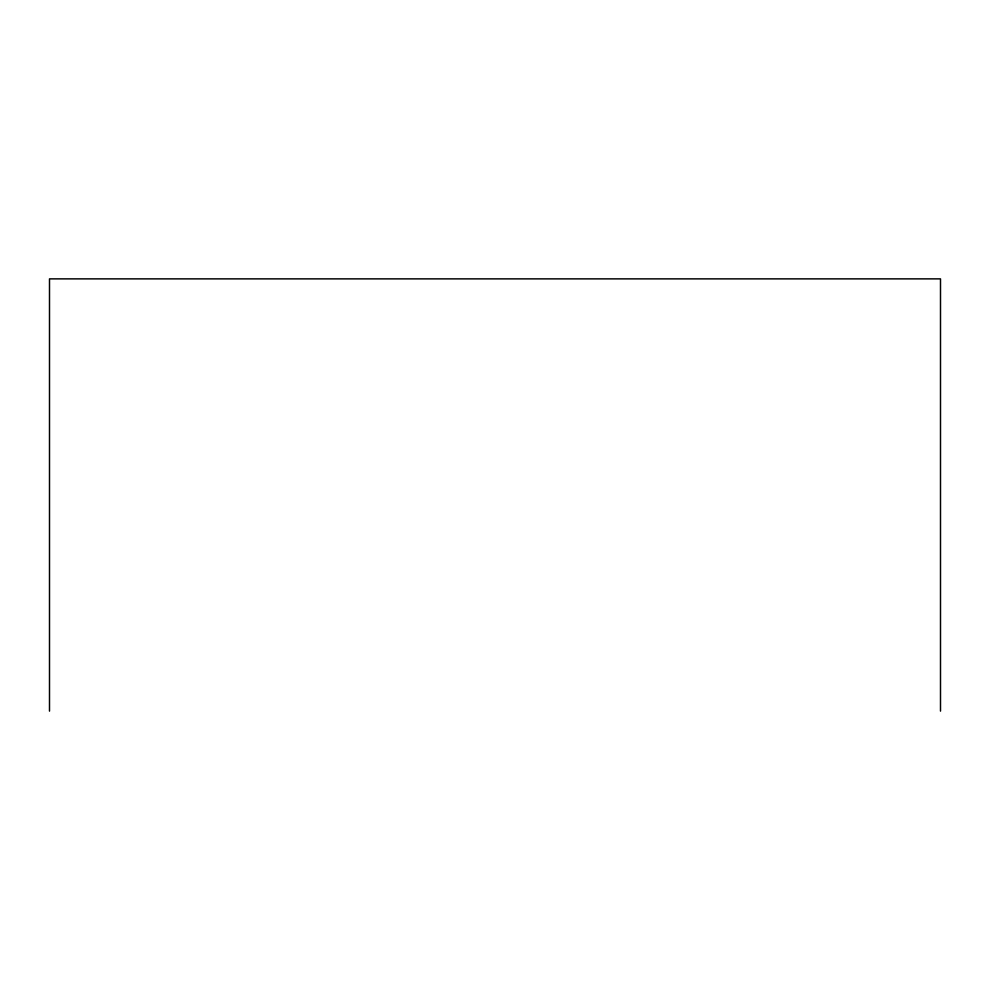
<?xml version="1.0" encoding="UTF-8"?>
<svg xmlns="http://www.w3.org/2000/svg" width="990" height="990" viewBox="0 0 990 990"><rect width="100%" height="100%" fill="white"/><g stroke="black" fill="none" stroke-linecap="round" stroke-linejoin="round"><path stroke-width="1.49" d="M940.5 711.129L940.5 278.871L49.5 278.871L49.5 711.129"/></g></svg>
